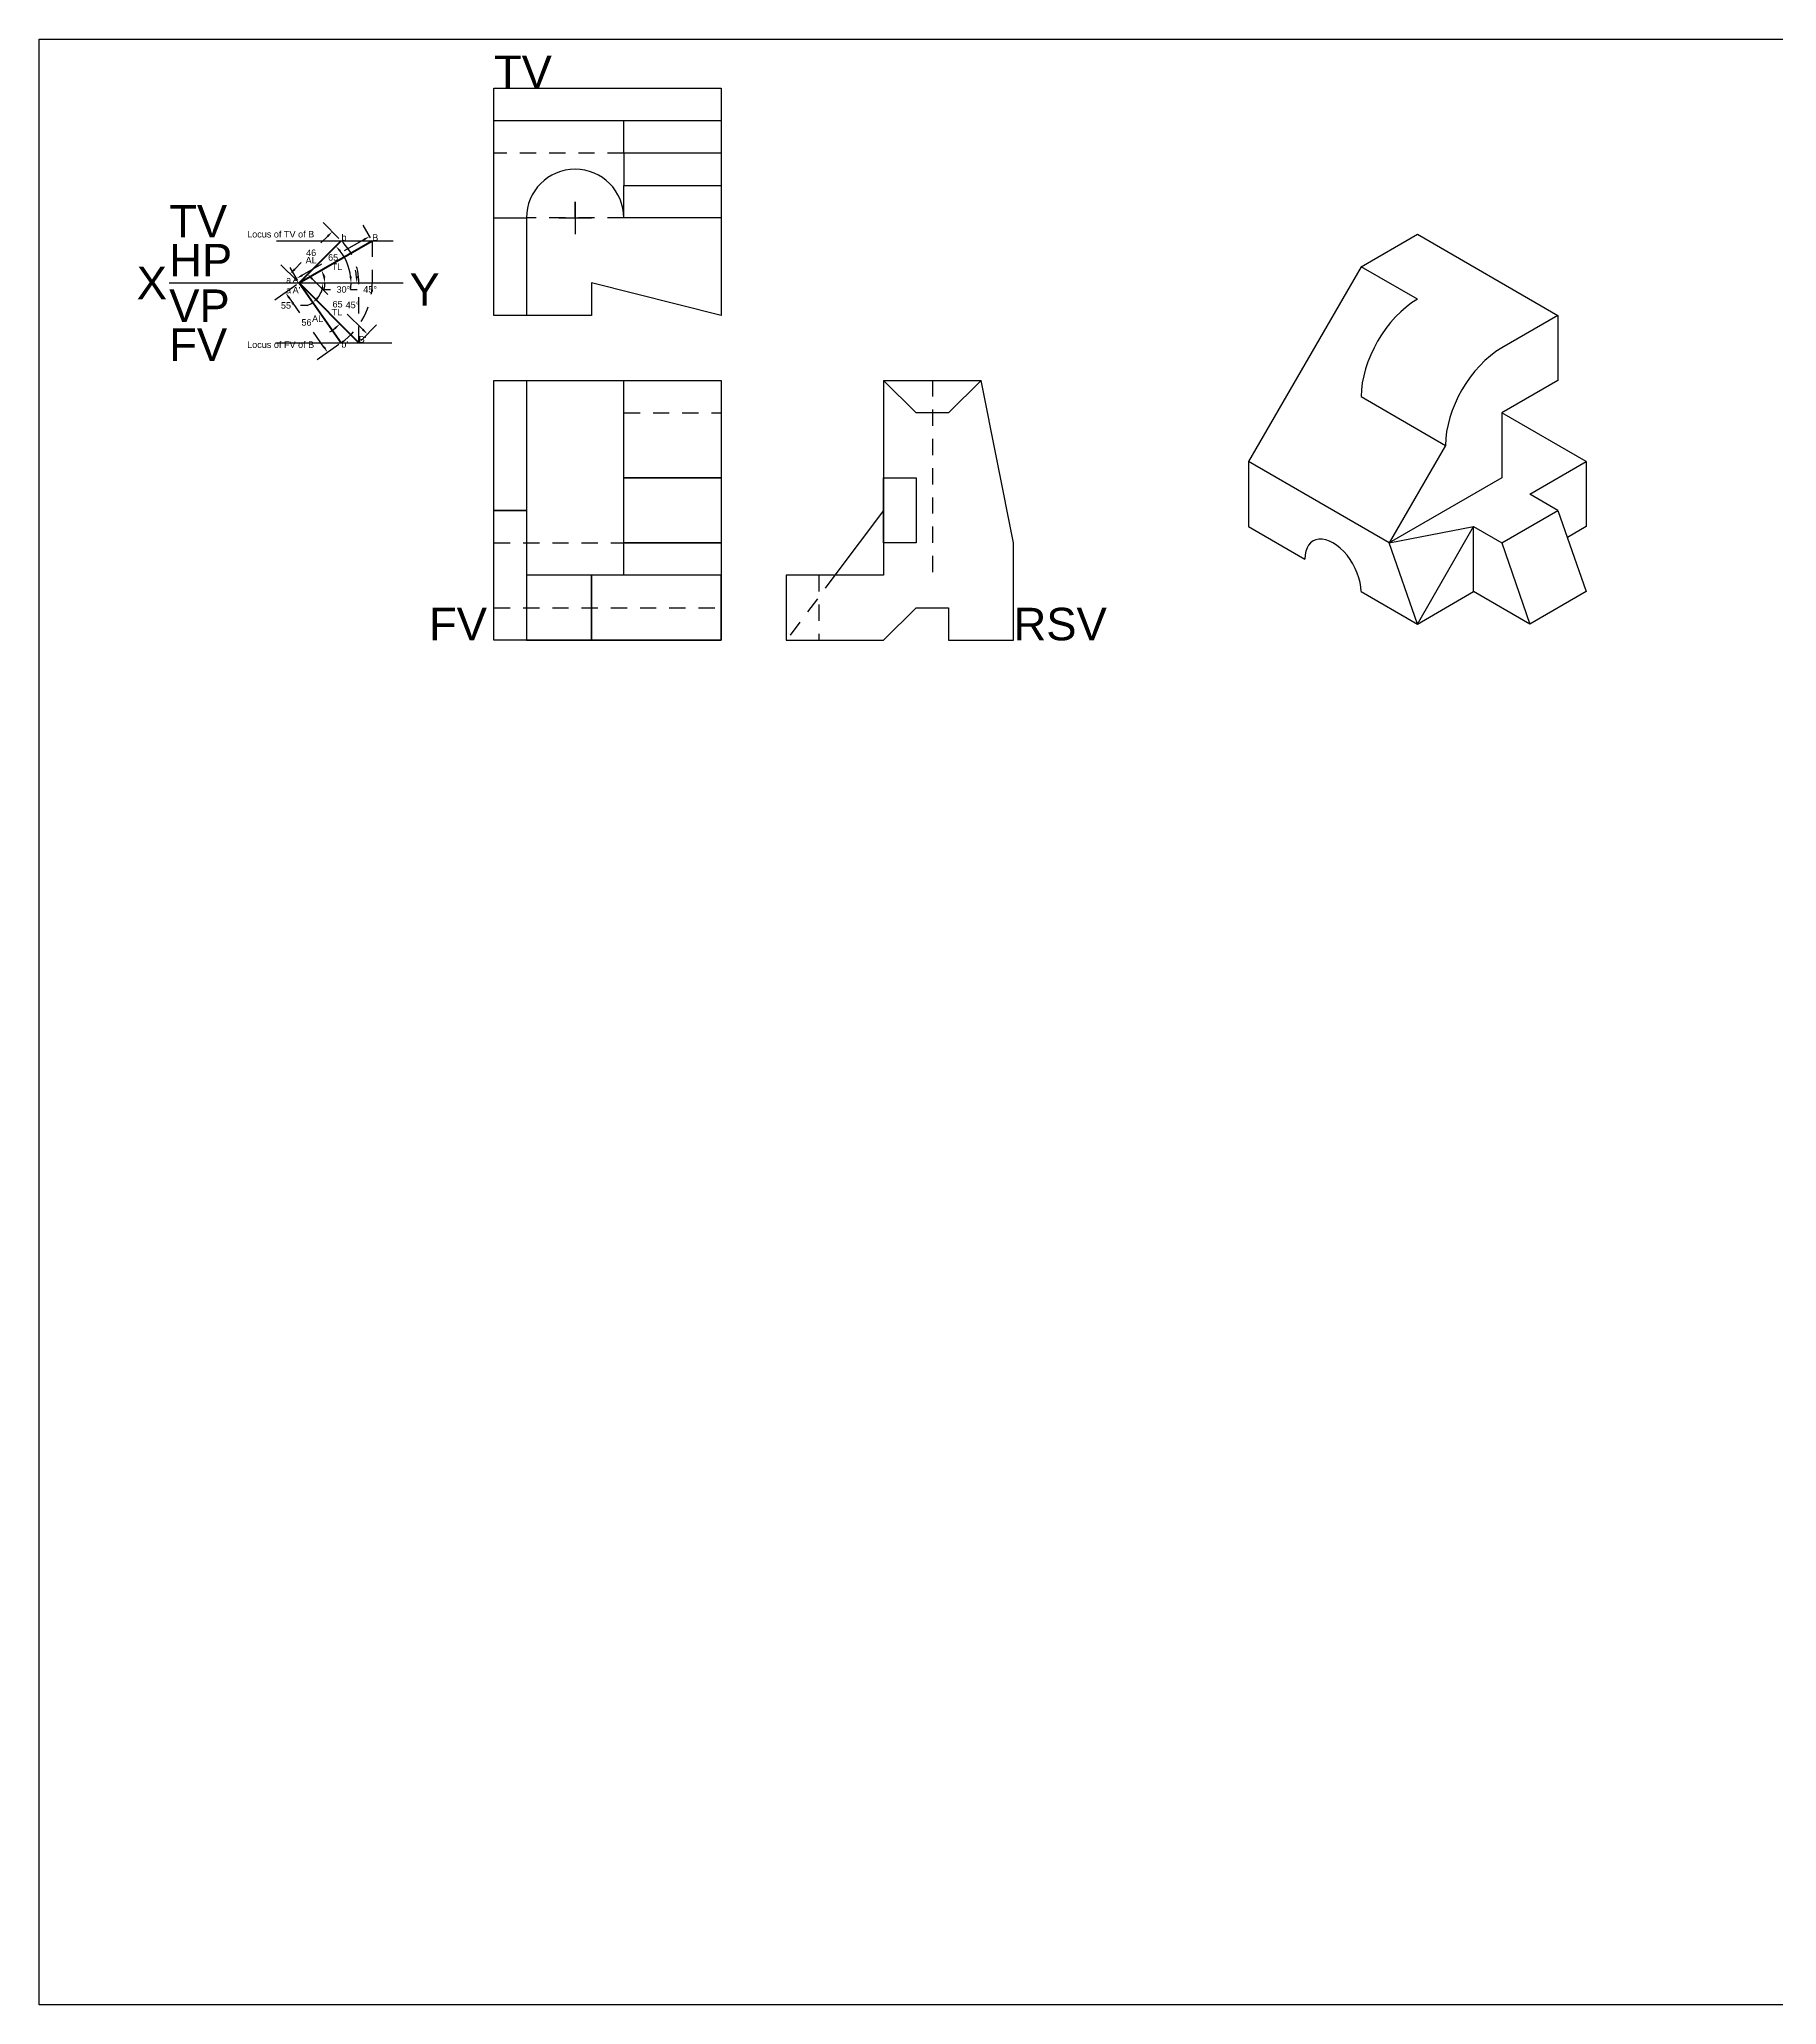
# Model space of a CAD drawing. Header units: inches. Extents: x -14 to 12.8, y -10.4 to 4.8.
# Drawn here: x -14 to -0.62, y -10.38 to 4.75 of the extents above; entities that cross this region are included whole.
import ezdxf

# ---------------------------------------------------------------- set-up
doc = ezdxf.new("R2010")
doc.units = ezdxf.units.IN
doc.header["$MEASUREMENT"] = 0
doc.header["$PDMODE"] = 3
doc.linetypes.add('CENTER', pattern=[2, 1.25, -0.25, 0.25, -0.25])
doc.linetypes.add('HIDDEN2', pattern=[0.1875, 0.125, -0.0625])
doc.layers.add('CENTER', color=5, linetype='CENTER')
doc.layers.add('HIDDEN', color=1, linetype='HIDDEN2')
doc.styles.get("Standard").update_dxf_attribs({"font": 'arial.ttf'})
doc.dimstyles.new('Copy of Standard', dxfattribs={"dimtxt": 0.05, "dimasz": 0.05, "dimexe": 0.1, "dimexo": 0.025, "dimgap": 0.05, "dimtad": 0, "dimtih": 1, "dimtoh": 1, "dimdec": 0, "dimlfac": 100, "dimzin": 0, "dimdsep": 46, "dimtxsty": 'Standard', "dimcen": 0.09, "dimclrd": 4, "dimclre": 4, "dimclrt": 4, "dimadec": 0, "dimazin": 0, "dimtfac": 1, "dimtdec": 0, "dimtofl": 0, "dimtmove": 0, "dimatfit": 3, "dimfxl": 1, "dimtfillclr": 4, "dimtolj": 1, "dimtzin": 0, "dimarcsym": 0})

# ---------------------------------------------------------------- blocks, each defined once
blk = doc.blocks.new('*D15')
at = {"color": 4, "lineweight": -2, "transparency": 16777216}
for p, q in [((-11.5, 3.209), (-11.652, 3.121)), ((-11.45, 3.222), (-11.507, 3.32)), ((-12.012, 2.897), (-12.07, 2.995)), ((-11.976, 2.934), (-11.824, 3.022))]:
    blk.add_line(p, q, dxfattribs=at)
at = {"color": 4, "transparency": 16777216}
for points in [[(-11.504, 3.216), (-11.496, 3.202), (-11.457, 3.234)], [(-11.98, 2.941), (-11.972, 2.927), (-12.02, 2.909)]]:
    blk.add_solid(points, dxfattribs=at)
at = {"layer": 'Defpoints', "color": 0, "transparency": 16777216}
for p in [(-11.457, 3.234), (-11.437, 3.2), (-12, 2.875)]:
    blk.add_point(p, dxfattribs=at)
at = {"color": 4, "transparency": 16777216, "insert": (-11.738, 3.071), "char_height": 0.05, "attachment_point": 5}
blk.add_mtext('\\A1;65', dxfattribs=at)
blk = doc.blocks.new('*D16')
at = {"color": 4, "lineweight": -2, "transparency": 16777216}
for p, q in [((-11.982, 2.893), (-11.863, 3.012)), ((-11.899, 2.906), (-11.78, 2.787)), ((-11.51, 2.517), (-11.629, 2.636)), ((-11.523, 2.433), (-11.404, 2.552))]:
    blk.add_line(p, q, dxfattribs=at)
at = {"color": 4, "transparency": 16777216}
for points in [[(-11.893, 2.912), (-11.905, 2.9), (-11.934, 2.941)], [(-11.504, 2.523), (-11.516, 2.511), (-11.474, 2.481)]]:
    blk.add_solid(points, dxfattribs=at)
at = {"layer": 'Defpoints', "color": 0, "transparency": 16777216}
for p in [(-12, 2.875), (-11.474, 2.481), (-11.54, 2.415)]:
    blk.add_point(p, dxfattribs=at)
at = {"color": 4, "transparency": 16777216, "insert": (-11.704, 2.711), "char_height": 0.05, "attachment_point": 5}
blk.add_mtext('\\A1;65', dxfattribs=at)
blk = doc.blocks.new('*D17')
at = {"color": 4, "lineweight": -2, "transparency": 16777216}
for p, q in [((-12.02, 2.861), (-12.187, 2.743)), ((-12.076, 2.76), (-11.996, 2.646)), ((-11.809, 2.382), (-11.889, 2.495)), ((-11.695, 2.401), (-11.862, 2.283))]:
    blk.add_line(p, q, dxfattribs=at)
at = {"color": 4, "transparency": 16777216}
for points in [[(-12.069, 2.765), (-12.083, 2.755), (-12.105, 2.801)], [(-11.802, 2.387), (-11.816, 2.377), (-11.78, 2.341)]]:
    blk.add_solid(points, dxfattribs=at)
at = {"layer": 'Defpoints', "color": 0, "transparency": 16777216}
for p in [(-12, 2.875), (-11.78, 2.341), (-11.675, 2.415)]:
    blk.add_point(p, dxfattribs=at)
at = {"color": 4, "transparency": 16777216, "insert": (-11.943, 2.571), "char_height": 0.05, "attachment_point": 5}
blk.add_mtext('\\A1;56', dxfattribs=at)
blk = doc.blocks.new('*D18')
at = {"color": 4, "lineweight": -2, "transparency": 16777216}
for p, q in [((-11.693, 3.218), (-11.815, 3.34)), ((-11.78, 3.234), (-11.832, 3.183)), ((-12.034, 2.98), (-11.983, 3.032)), ((-12.018, 2.893), (-12.14, 3.015))]:
    blk.add_line(p, q, dxfattribs=at)
at = {"color": 4, "transparency": 16777216}
for points in [[(-11.786, 3.24), (-11.774, 3.228), (-11.745, 3.27)], [(-12.04, 2.986), (-12.028, 2.974), (-12.07, 2.945)]]:
    blk.add_solid(points, dxfattribs=at)
at = {"layer": 'Defpoints', "color": 0, "transparency": 16777216}
for p in [(-11.745, 3.27), (-11.675, 3.2), (-12, 2.875)]:
    blk.add_point(p, dxfattribs=at)
at = {"color": 4, "transparency": 16777216, "insert": (-11.907, 3.107), "char_height": 0.05, "attachment_point": 5}
blk.add_mtext('\\A1;46', dxfattribs=at)
blk = doc.blocks.new('*D19')
at = {"color": 4, "lineweight": -2, "transparency": 16777216}
blk.add_line((-11.808, 2.825), (-11.758, 2.825), dxfattribs=at)
for start, end in [(14.4634, 15.5366), (345.5366, 0)]:
    blk.add_arc((-12, 2.875), 0.199, start, end, dxfattribs=at)
at = {"color": 4, "transparency": 16777216}
for points in [[(-11.816, 2.925), (-11.801, 2.931), (-11.828, 2.974)], [(-11.799, 2.926), (-11.816, 2.924), (-11.801, 2.875)]]:
    blk.add_solid(points, dxfattribs=at)
at = {"layer": 'Defpoints', "color": 0, "transparency": 16777216}
for p in [(-11.437, 3.2), (-13, 2.875), (-12, 2.875), (-11.813, 2.943), (-11.2, 2.875)]:
    blk.add_point(p, dxfattribs=at)
at = {"color": 4, "transparency": 16777216, "insert": (-11.659, 2.825), "char_height": 0.05, "attachment_point": 5}
blk.add_mtext('\\A1;30°', dxfattribs=at)
blk = doc.blocks.new('*D20')
at = {"color": 4, "lineweight": -2, "transparency": 16777216}
blk.add_line((-11.603, 2.825), (-11.553, 2.825), dxfattribs=at)
for start, end in [(7.1679, 37.8321), (352.8321, 0)]:
    blk.add_arc((-12, 2.875), 0.4, start, end, dxfattribs=at)
at = {"color": 4, "transparency": 16777216}
for points in [[(-11.69, 3.115), (-11.678, 3.126), (-11.717, 3.158)], [(-11.595, 2.925), (-11.612, 2.924), (-11.6, 2.875)]]:
    blk.add_solid(points, dxfattribs=at)
at = {"layer": 'Defpoints', "color": 0, "transparency": 16777216}
for p in [(-11.675, 3.2), (-11.654, 3.075), (-13, 2.875), (-12, 2.875), (-11.2, 2.875)]:
    blk.add_point(p, dxfattribs=at)
at = {"color": 4, "transparency": 16777216, "insert": (-11.453, 2.825), "char_height": 0.05, "attachment_point": 5}
blk.add_mtext('\\A1;45°', dxfattribs=at)
blk = doc.blocks.new('*D21')
at = {"color": 4, "lineweight": -2, "transparency": 16777216}
for start, end in [(6.4384, 12.8767), (302.1233, 308.5616)]:
    blk.add_arc((-12, 2.875), 0.445, start, end, dxfattribs=at)
at = {"color": 4, "transparency": 16777216}
for points in [[(-11.549, 2.925), (-11.566, 2.924), (-11.555, 2.875)], [(-11.728, 2.533), (-11.717, 2.521), (-11.685, 2.56)]]:
    blk.add_solid(points, dxfattribs=at)
at = {"layer": 'Defpoints', "color": 0, "transparency": 16777216}
for p in [(-13, 2.875), (-12, 2.875), (-11.2, 2.875), (-11.614, 2.652), (-11.54, 2.415)]:
    blk.add_point(p, dxfattribs=at)
at = {"color": 4, "transparency": 16777216, "insert": (-11.589, 2.705), "char_height": 0.05, "attachment_point": 5}
blk.add_mtext('\\A1;45°', dxfattribs=at)
blk = doc.blocks.new('*D22')
at = {"color": 4, "lineweight": -2, "transparency": 16777216}
blk.add_line((-11.938, 2.702), (-11.988, 2.702), dxfattribs=at)
for start, end in [(289.666, 305.2644), (320.8628, 344.4016)]:
    blk.add_arc((-12, 2.875), 0.184, start, end, dxfattribs=at)
at = {"color": 4, "transparency": 16777216}
for points in [[(-11.831, 2.827), (-11.814, 2.824), (-11.816, 2.875)], [(-11.851, 2.753), (-11.863, 2.765), (-11.894, 2.725)]]:
    blk.add_solid(points, dxfattribs=at)
at = {"layer": 'Defpoints', "color": 0, "transparency": 16777216}
for p in [(-13, 2.875), (-12, 2.875), (-11.2, 2.875), (-11.825, 2.817), (-11.675, 2.415)]:
    blk.add_point(p, dxfattribs=at)
at = {"color": 4, "transparency": 16777216, "insert": (-12.087, 2.702), "char_height": 0.05, "attachment_point": 5}
blk.add_mtext('\\A1;55°', dxfattribs=at)

msp = doc.modelspace()

# ---------------------------------------------------------------- linework, layer by layer
for p, q in [((-10.5, 2.625), (-10.5, 4.375)), ((-10.5, 4.375), (-8.75, 4.375)), ((-8.75, 4.375), (-8.75, 2.625)), ((-10.5, 4.125), (-9.5, 4.125)), ((-9.5, 3.875), (-9.5, 3.625)), ((-10.5, 3.375), (-10.25, 3.375)), ((-10.25, 3.375), (-10.25, 2.625)), ((-12.175, 3.2), (-11.277, 3.2)), ((-3.391, 3.25), (-2.309, 2.625)), ((-13, 2.875), (-11.2, 2.875)), ((-8.75, 2.625), (-9.75, 2.875)), ((-9.75, 2.875), (-9.75, 2.625)), ((-3.824, 3), (-4.257, 2.25)), ((-9.75, 2.625), (-10.5, 2.625)), ((-2.309, 2.625), (-2.742, 2.375)), ((-2.309, 2.625), (-2.309, 2.125)), ((-12.181, 2.415), (-11.286, 2.415)), ((-7.25, 1.875), (-7.5, 2.125)), ((-7.5, 2.125), (-7.5, 0.625)), ((-7.5, 2.125), (-6.75, 2.125)), ((-6.75, 2.125), (-7, 1.875)), ((-6.5, 0.875), (-6.75, 2.125)), ((-4.257, 2.25), (-4.69, 1.5)), ((-2.309, 2.125), (-2.742, 1.875)), ((-3.824, 2), (-3.175, 1.625)), ((-7, 1.875), (-7.25, 1.875)), ((-2.742, 1.875), (-2.742, 1.375)), ((-2.092, 1.5), (-2.742, 1.875)), ((-3.175, 1.625), (-3.608, 0.875)), ((-3.608, 0.875), (-4.69, 1.5)), ((-4.69, 1.5), (-4.69, 1)), ((-2.742, 1.375), (-3.608, 0.875)), ((-2.525, 1.25), (-2.092, 1.5)), ((-2.092, 1.5), (-2.092, 1)), ((-2.309, 1.125), (-2.525, 1.25)), ((-7.5, 1.125), (-7.875, 0.625)), ((-2.742, 0.875), (-2.309, 1.125)), ((-2.309, 1.125), (-2.092, 0.5)), ((-4.69, 1), (-4.257, 0.75)), ((-3.608, 0.875), (-2.958, 1)), ((-3.391, 0.25), (-2.958, 1)), ((-2.958, 0.5), (-2.958, 1)), ((-2.958, 1), (-2.742, 0.875)), ((-2.092, 1), (-2.236, 0.917)), ((-6.5, 0.125), (-6.5, 0.875)), ((-3.391, 0.25), (-3.608, 0.875)), ((-2.742, 0.875), (-2.525, 0.25)), ((-7.5, 0.625), (-8.25, 0.625)), ((-8.25, 0.625), (-8.25, 0.125)), ((-3.824, 0.5), (-3.391, 0.25)), ((-3.391, 0.25), (-2.958, 0.5)), ((-2.525, 0.25), (-2.958, 0.5)), ((-2.092, 0.5), (-2.525, 0.25)), ((-7.5, 0.125), (-7.25, 0.375)), ((-7.25, 0.375), (-7, 0.375)), ((-7, 0.375), (-7, 0.125)), ((-8.25, 0.125), (-7.5, 0.125)), ((-7, 0.125), (-6.5, 0.125))]:
    msp.add_line(p, q)
at = {"lineweight": 211}
for q in [(-11.437, 3.2), (-11.675, 3.2), (-11.54, 2.415), (-11.675, 2.415)]:
    msp.add_line((-12, 2.875), q, dxfattribs=at)
at = {"linetype": 'HIDDEN2'}
for p, q in [((-11.437, 3.2), (-11.437, 2.875)), ((-11.54, 2.415), (-11.54, 2.875))]:
    msp.add_line(p, q, dxfattribs=at)
for points in [[(-14, 4.75), (12.75, 4.75), (12.75, -10.375), (-14, -10.375)], [(-9.5, 4.125), (-8.75, 4.125), (-8.75, 3.875), (-9.5, 3.875)], [(-9.5, 4.125), (-8.75, 4.125), (-8.75, 3.875), (-9.5, 3.875)], [(-9.5, 3.625), (-8.75, 3.625), (-8.75, 3.375), (-9.5, 3.375)], [(-10.5, 2.125), (-8.75, 2.125), (-8.75, 0.125), (-10.5, 0.125)], [(-10.5, 2.125), (-10.25, 2.125), (-10.25, 1.125), (-10.5, 1.125)], [(-9.5, 2.125), (-8.75, 2.125), (-8.75, 1.375), (-9.5, 1.375)], [(-9.5, 1.375), (-8.75, 1.375), (-8.75, 0.875), (-9.5, 0.875)], [(-7.5, 1.375), (-7.25, 1.375), (-7.25, 0.875), (-7.5, 0.875)], [(-10.5, 1.125), (-10.25, 1.125), (-10.25, 0.125), (-10.5, 0.125)], [(-9.5, 0.875), (-8.75, 0.875), (-8.75, 0.625), (-9.5, 0.625)], [(-10.25, 0.125), (-9.75, 0.125), (-9.75, 0.625), (-10.25, 0.625)], [(-9.75, 0.125), (-8.75, 0.125), (-8.75, 0.625), (-9.75, 0.625)]]:
    msp.add_lwpolyline(points, close=True)
msp.add_lwpolyline([(-3.391, 2.75), (-3.824, 3), (-3.391, 3.25)])
msp.add_arc((-9.875, 3.375), 0.375, 0, 180)
for radius, start, end in [(0.46, 0, 45), (0.563, 305.2644, 0)]:
    msp.add_arc((-12, 2.875), radius, start, end, dxfattribs=at)
for centre, major_axis, start_param, end_param in [((-3.391, 2.25), (-0.306, -0.53), 3.926991, 5.497787), ((-2.742, 1.875), (-0.306, -0.53), 3.926991, 5.497787), ((-4.041, 0.625), (0.153, -0.265), 0.785398, 3.926991)]:
    msp.add_ellipse(centre, major_axis=major_axis, ratio=0.57735, start_param=start_param, end_param=end_param)
at = {"layer": 'CENTER'}
for p, q in [((-9.875, 3.375), (-9.875, 3.5)), ((-9.875, 3.5), (-9.875, 3.25)), ((-10, 3.375), (-9.75, 3.375))]:
    msp.add_line(p, q, dxfattribs=at)
at = {"layer": 'HIDDEN'}
for p, q in [((-9.5, 3.875), (-10.5, 3.875)), ((-9.5, 3.375), (-10.25, 3.375)), ((-7.125, 2.125), (-7.125, 0.625)), ((-9.5, 1.875), (-8.75, 1.875)), ((-10.5, 0.875), (-9.5, 0.875)), ((-7.875, 0.625), (-8.25, 0.125)), ((-8, 0.625), (-8, 0.125)), ((-10.5, 0.375), (-8.75, 0.375))]:
    msp.add_line(p, q, dxfattribs=at)

# ---------------------------------------------------------------- texts
for s, height, p in [('TV', 0.25, (-10.5, 4.375)), ('Locus of TV of B', 0.05, (-12.4, 3.225)), ('b', 0.05, (-11.674, 3.2)), ('B', 0.05, (-11.437, 3.2)), ('AL', 0.05, (-11.95, 3.025)), ('TL', 0.05, (-11.75, 2.975)), ('X', 0.25, (-13.25, 2.75)), ('a', 0.05, (-12.1, 2.875)), ('A', 0.05, (-12.05, 2.875)), ('Y', 0.25, (-11.15, 2.7)), ("a'", 0.05, (-12.1, 2.795)), ("A'", 0.05, (-12.05, 2.795)), ('AL', 0.05, (-11.9, 2.575)), ('TL', 0.05, (-11.75, 2.625)), ('Locus of FV of B', 0.05, (-12.4, 2.375)), ("b'", 0.05, (-11.675, 2.378)), ("B'", 0.05, (-11.541, 2.416)), ('FV', 0.25, (-11, 0.125)), ('RSV', 0.25, (-6.5, 0.125))]:
    msp.add_text(s, height=height).set_placement(p)
at = {"linetype": 'HIDDEN2'}
for s, p in [('TV', (-13, 3.225)), ('HP', (-13, 2.925)), ('VP', (-13, 2.575)), ('FV', (-13, 2.275))]:
    msp.add_text(s, height=0.25, dxfattribs=at).set_placement(p)

# ---------------------------------------------------------------- dimensions: what is measured, and where the dimension line sits
for p2, distance, picture, middle in [((-11.675, 3.2), 0.099, '*D18', (-11.907, 3.107)), ((-11.437, 3.2), 0.039, '*D15', (-11.738, 3.071)), ((-11.675, 2.415), -0.129, '*D17', (-11.943, 2.571)), ((-11.54, 2.415), 0.093, '*D16', (-11.704, 2.711))]:
    dim = msp.add_aligned_dim(p1=(-12, 2.875), p2=p2, distance=distance, dimstyle='Copy of Standard')
    dim.commit()
    dim.dimension.update_dxf_attribs({"geometry": picture, "text_midpoint": middle})
for base, line1, picture, middle in [((-11.813, 2.943), ((-12, 2.875), (-11.437, 3.2)), '*D19', (-11.659, 2.825)), ((-11.654, 3.075), ((-12, 2.875), (-11.675, 3.2)), '*D20', (-11.453, 2.825)), ((-11.614, 2.652), ((-12, 2.875), (-11.54, 2.415)), '*D21', (-11.589, 2.705)), ((-11.825, 2.817), ((-12, 2.875), (-11.675, 2.415)), '*D22', (-12.087, 2.702))]:
    dim = msp.add_angular_dim_2l(base=base, line1=line1, line2=((-13, 2.875), (-11.2, 2.875)), dimstyle='Copy of Standard')
    dim.commit()
    dim.dimension.update_dxf_attribs({"geometry": picture, "text_midpoint": middle})

doc.saveas('drawing.dxf')
